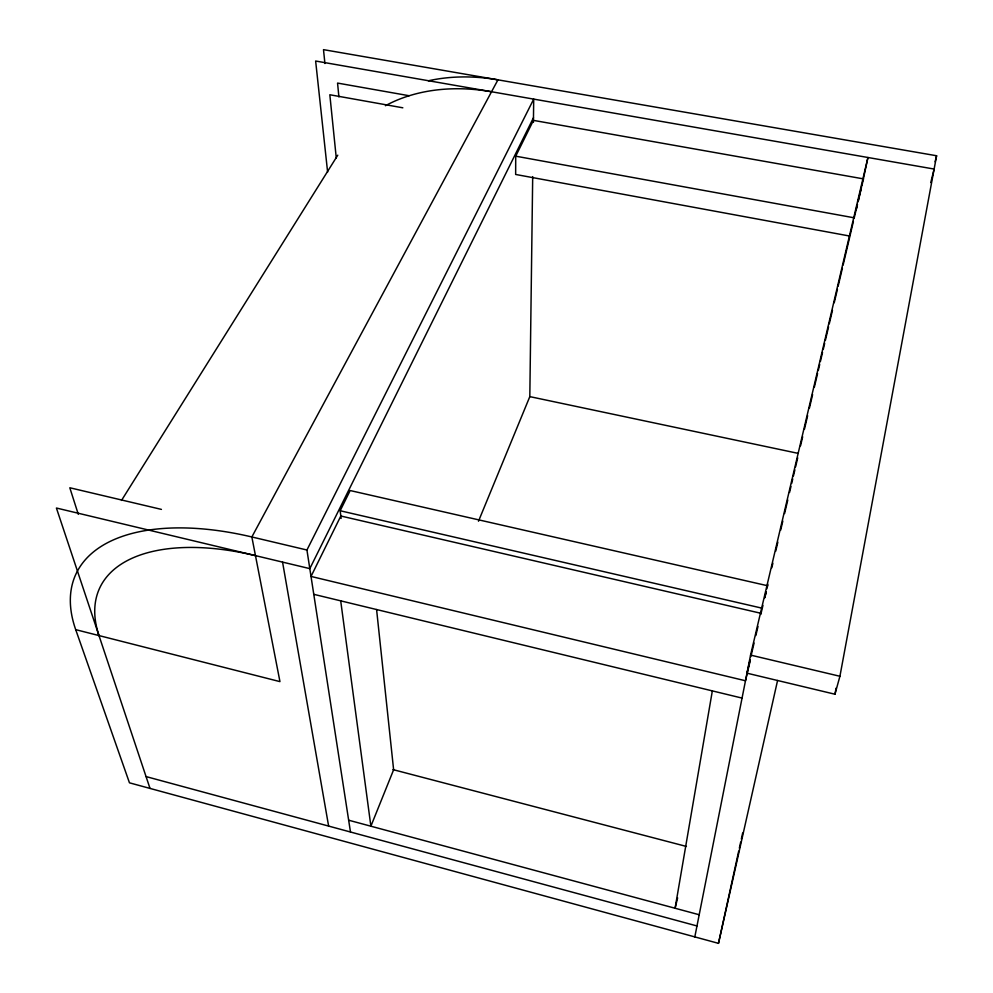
<?xml version="1.0" encoding="UTF-8"?>
<svg xmlns="http://www.w3.org/2000/svg" width="993" height="993" viewBox="0 0 993 993"><rect width="100%" height="100%" fill="white"/><g stroke="black" fill="none" stroke-linecap="round" stroke-linejoin="round"><path stroke-width="1.49" d="M862.073 184.884L863.476 178.889L533.44 120.376L515.715 156.174L515.652 174.458L848.965 235.912M478.489 521.226L529.815 396.629L532.695 176.617M533.415 122.387L533.713 99.114L306.936 550.01L350.479 832.01M712.341 690.892L675.091 908.247L677.623 897.858M750.174 659.625L746.984 673.18L834.964 694.219L836.094 688.137M834.964 694.219L839.917 676.27L936.598 155.752L323.495 49.65L324.922 63.515M694.815 936.895L750.559 655.095L867.944 157.502L862.967 180.763M428.355 80.793A172.335 129.723 27.4 0 1 497.952 79.837L251.85 536.965A227.645 115.064 24.5 0 0 75.704 629.649L129.462 782.819L718.485 943.35L738.693 851.15M739.351 848.134L740.679 842.089M741.337 839.06L742.665 833.015M718.485 943.35L777.569 680.49M750.882 656.609L754.072 643.054M755.847 635.532L757.982 626.496M760.812 614.444L762.947 605.42M766.137 591.865L764.722 597.885L766.248 591.754M766.844 588.849L767.912 584.331M771.809 567.773L772.877 563.254M775.707 551.202L777.842 542.166M780.684 530.125L782.807 521.089M784.582 513.555L787.772 500M789.547 492.478L790.962 486.446M791.669 483.442L792.737 478.924M793.444 475.908L794.872 469.888M795.579 466.871L797.702 457.835M800.544 445.795L802.667 436.759M804.442 429.224L807.632 415.682M809.407 408.148L812.597 394.593M814.372 387.071L817.562 373.517M818.282 370.501L819.697 364.481M820.404 361.464L822.527 352.428M823.247 349.424L824.662 343.392M825.369 340.388L828.559 326.834M829.267 323.817L832.469 310.263M834.232 302.741L837.434 289.186M838.142 286.17L842.399 268.098M843.107 265.094L853.384 221.427M854.104 218.41L857.294 204.856M858.002 201.852L862.259 183.779M856.065 210.342L857.48 204.359M858.188 201.356L861.365 187.876M750.063 661.301L745.482 680.764L311.02 576.436L340.822 516.012L761.346 613.389M935.096 161.785L936.598 155.752M930.764 182.551L934.128 169.058L315.637 61.02L327.616 172.087M341.133 518.42L340.165 510.75L350.169 490.542L767.663 585.758M533.477 117.745L309.816 568.629L56.402 508.019L150.005 788.417M121.506 500.435L337.769 155.181M409.079 95.725L337.558 83.077L338.898 96.929M402.835 107.803L329.825 94.757L336.267 157.937M515.715 156.174L854.303 217.839M529.828 396.629L798.223 453.379M340.165 510.75L762.363 608.25M161.425 509.397L69.808 487.762L78.286 514.312M306.936 550.01L251.85 536.965L279.952 681.62L75.704 629.649M750.559 655.095L839.917 676.27M313.776 594.323L742.056 698.091M392.918 769.587L686.411 846.446M348.655 820.206L699.196 914.752M146.045 776.576L696.974 925.96M282.558 562.1L328.621 826.077M340.698 600.839L370.885 826.201L393.625 769.774L376.583 609.541M98.977 635.57A200.797 101.36 24.5 0 1 255.486 555.633M385.421 105.717A173.8 129.698 27.2 0 1 491.535 91.753"/></g></svg>
